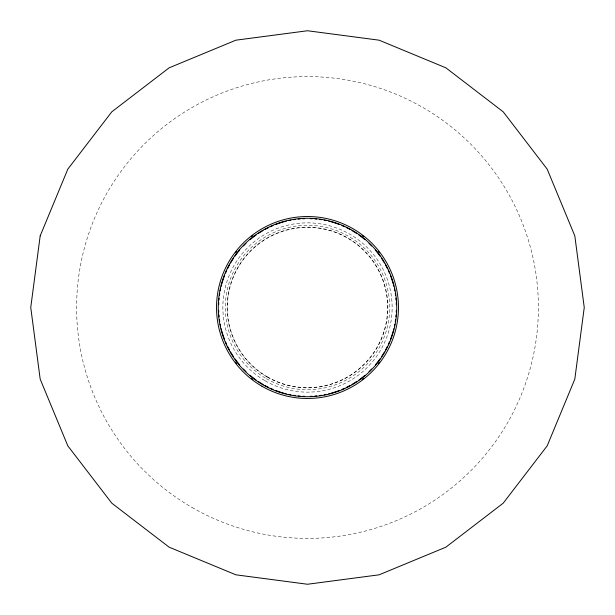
<?xml version="1.0" encoding="UTF-8"?>
<svg xmlns="http://www.w3.org/2000/svg" width="615" height="615" viewBox="0 0 615 615"><rect width="100%" height="100%" fill="white"/><g stroke="black" fill="none" stroke-linecap="round" stroke-linejoin="round"><path stroke-width="0.46" stroke-dasharray="3.08 2.31" d="M266.403 378.686A82.202 82.202 0 0 0 389.702 307.5A82.202 82.202 0 0 0 266.403 236.314A82.202 82.202 0 0 0 266.403 378.686M267.333 377.08A80.342 80.342 0 0 0 387.842 307.5A80.342 80.342 0 0 0 267.333 237.92A80.342 80.342 0 0 0 267.333 377.08M267.44 376.88A80.119 80.119 0 0 0 387.619 307.5A80.119 80.119 0 0 0 267.44 238.12A80.119 80.119 0 0 0 267.44 376.88M265.18 380.8A84.639 84.639 0 0 0 392.139 307.5A84.639 84.639 0 0 0 265.18 234.2A84.639 84.639 0 0 0 265.18 380.8M192.049 507.467A230.902 230.902 0 0 0 538.402 307.5A230.902 230.902 0 0 0 192.049 107.533A230.902 230.902 0 0 0 192.049 507.467"/><path stroke-width="0.92" d="M396.314 310.268A88.86 88.86 0 0 1 396.237 312.128M396.045 314.911A88.86 88.86 0 0 1 395.876 316.779M395.537 319.562A88.86 88.86 0 0 1 395.26 321.414M394.776 324.174A88.86 88.86 0 0 1 394.407 325.996M393.792 328.71A88.86 88.86 0 0 1 393.331 330.501M393.085 331.385A88.86 88.86 0 0 1 390.464 339.334M389.41 341.94A88.86 88.86 0 0 1 388.288 344.508M387.488 346.199A88.86 88.86 0 0 1 385.359 350.319M384.452 351.926A88.86 88.86 0 0 1 381.523 356.654M379.939 358.96A88.86 88.86 0 0 1 375.358 364.872M371.621 369.015A88.86 88.86 0 0 1 369.015 371.621M364.872 375.358A88.86 88.86 0 0 1 358.96 379.939M356.654 381.523A88.86 88.86 0 0 1 351.926 384.452M350.319 385.359A88.86 88.86 0 0 1 346.199 387.488M344.508 388.288A88.86 88.86 0 0 1 341.94 389.41M339.334 390.464A88.86 88.86 0 0 1 331.385 393.085M330.501 393.331A88.86 88.86 0 0 1 328.71 393.792M325.996 394.407A88.86 88.86 0 0 1 324.174 394.776M321.414 395.26A88.86 88.86 0 0 1 319.562 395.537M316.779 395.876A88.86 88.86 0 0 1 314.911 396.045M312.128 396.237A88.86 88.86 0 0 1 310.268 396.314M304.733 396.314A88.86 88.86 0 0 1 302.872 396.237M300.089 396.045A88.86 88.86 0 0 1 298.221 395.876M295.438 395.537A88.86 88.86 0 0 1 293.586 395.26M290.826 394.776A88.86 88.86 0 0 1 289.004 394.407M286.29 393.792A88.86 88.86 0 0 1 284.499 393.331M283.615 393.085A88.86 88.86 0 0 1 275.666 390.464M273.06 389.41A88.86 88.86 0 0 1 270.492 388.288M268.801 387.488A88.86 88.86 0 0 1 264.681 385.359M263.074 384.452A88.86 88.86 0 0 1 258.346 381.523M256.04 379.939A88.86 88.86 0 0 1 250.128 375.358M245.985 371.621A88.86 88.86 0 0 1 243.379 369.015M239.642 364.872A88.86 88.86 0 0 1 235.061 358.96M233.477 356.654A88.86 88.86 0 0 1 230.548 351.926M229.641 350.319A88.86 88.86 0 0 1 227.512 346.199M226.712 344.508A88.86 88.86 0 0 1 225.59 341.94M224.536 339.334A88.86 88.86 0 0 1 221.915 331.385M221.669 330.501A88.86 88.86 0 0 1 221.208 328.71M220.593 325.996A88.86 88.86 0 0 1 220.224 324.174M219.739 321.414A88.86 88.86 0 0 1 219.463 319.562M219.125 316.779A88.86 88.86 0 0 1 218.955 314.911M218.763 312.128A88.86 88.86 0 0 1 218.686 310.268M218.686 304.733A88.86 88.86 0 0 1 218.763 302.872M218.955 300.089A88.86 88.86 0 0 1 219.125 298.221M219.463 295.438A88.86 88.86 0 0 1 219.739 293.586M220.224 290.826A88.86 88.86 0 0 1 220.593 289.004M221.208 286.29A88.86 88.86 0 0 1 221.669 284.499M221.915 283.615A88.86 88.86 0 0 1 224.536 275.666M225.59 273.06A88.86 88.86 0 0 1 226.712 270.492M227.512 268.801A88.86 88.86 0 0 1 229.641 264.681M230.548 263.074A88.86 88.86 0 0 1 233.477 258.346M235.061 256.04A88.86 88.86 0 0 1 239.642 250.128M243.379 245.985A88.86 88.86 0 0 1 245.985 243.379M250.128 239.642A88.86 88.86 0 0 1 256.04 235.061M258.346 233.477A88.86 88.86 0 0 1 263.074 230.548M264.681 229.641A88.86 88.86 0 0 1 268.801 227.512M270.492 226.712A88.86 88.86 0 0 1 273.06 225.59M275.666 224.536A88.86 88.86 0 0 1 283.615 221.915M284.499 221.669A88.86 88.86 0 0 1 286.29 221.208M289.004 220.593A88.86 88.86 0 0 1 290.826 220.224M293.586 219.739A88.86 88.86 0 0 1 295.438 219.463M298.221 219.125A88.86 88.86 0 0 1 300.089 218.955M302.872 218.763A88.86 88.86 0 0 1 304.733 218.686M310.268 218.686A88.86 88.86 0 0 1 312.128 218.763M314.911 218.955A88.86 88.86 0 0 1 316.779 219.125M319.562 219.463A88.86 88.86 0 0 1 321.414 219.739M324.174 220.224A88.86 88.86 0 0 1 325.996 220.593M328.71 221.208A88.86 88.86 0 0 1 330.501 221.669M331.385 221.915A88.86 88.86 0 0 1 339.334 224.536M341.94 225.59A88.86 88.86 0 0 1 344.508 226.712M346.199 227.512A88.86 88.86 0 0 1 350.319 229.641M351.926 230.548A88.86 88.86 0 0 1 356.654 233.477M358.96 235.061A88.86 88.86 0 0 1 364.872 239.642M369.015 243.379A88.86 88.86 0 0 1 371.621 245.985M375.358 250.128A88.86 88.86 0 0 1 379.939 256.04M381.523 258.346A88.86 88.86 0 0 1 384.452 263.074M385.359 264.681A88.86 88.86 0 0 1 387.488 268.801M388.288 270.492A88.86 88.86 0 0 1 389.41 273.06M390.464 275.666A88.86 88.86 0 0 1 393.085 283.615M393.331 284.499A88.86 88.86 0 0 1 393.792 286.29M394.407 289.004A88.86 88.86 0 0 1 394.776 290.826M395.26 293.586A88.86 88.86 0 0 1 395.537 295.438M395.876 298.221A88.86 88.86 0 0 1 396.045 300.089M396.237 302.872A88.86 88.86 0 0 1 396.314 304.733M379.447 362.104A90.32 90.32 0 0 1 378.279 363.611M363.611 378.279A90.32 90.32 0 0 1 362.104 379.447M252.896 379.447A90.32 90.32 0 0 1 251.389 378.279M236.721 363.611A90.32 90.32 0 0 1 235.553 362.104M235.553 252.896A90.32 90.32 0 0 1 236.721 251.389M251.389 236.721A90.32 90.32 0 0 1 252.896 235.553M362.104 235.553A90.32 90.32 0 0 1 363.611 236.721M378.279 251.389A90.32 90.32 0 0 1 379.447 252.896M40.183 235.876L30.75 307.5L40.183 379.124L67.827 445.875L111.807 503.193L169.125 547.173L235.876 574.817L307.5 584.25L379.124 574.817L445.875 547.173L503.193 503.193L547.173 445.875L574.817 379.124L584.25 307.5L574.817 235.876L547.173 169.125L503.193 111.807L445.875 67.827L379.124 40.183L307.5 30.75L235.876 40.183L169.125 67.827L111.807 111.807L67.827 169.125L40.183 235.876M262.013 386.282A90.966 90.966 0 0 0 398.466 307.5A90.966 90.966 0 0 0 262.013 228.719A90.966 90.966 0 0 0 262.013 386.282M262.882 384.782A89.237 89.237 0 0 0 396.737 307.5A89.237 89.237 0 0 0 262.882 230.218A89.237 89.237 0 0 0 262.882 384.782"/></g></svg>
